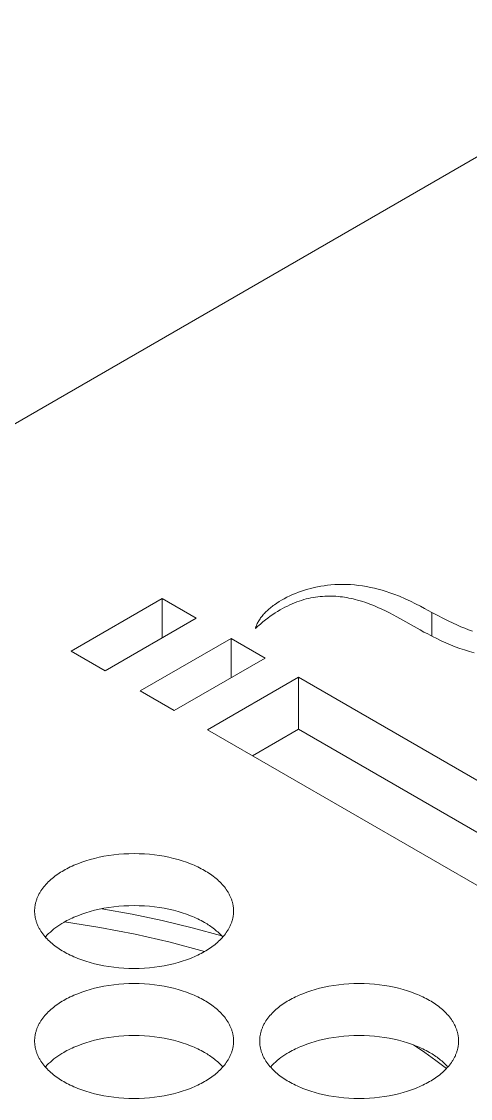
# Model space of a CAD drawing. Header units: millimetres. Extents: x 8434 to 10928, y 788 to 2545.
# Drawn here: x 9989.3 to 10013, y 2158.4 to 2215.2 of the extents above; entities that cross this region are included whole.
import ezdxf

# ---------------------------------------------------------------- set-up
doc = ezdxf.new("R2010")
doc.units = ezdxf.units.MM
doc.layers.add('ZANO_R', color=7, linetype='Continuous', lineweight=0)

msp = doc.modelspace()

# ---------------------------------------------------------------- linework, layer by layer
at = {"layer": 'ZANO_R'}
for p, q in [((10124.312, 2272.117), (9958.067, 2176.127)), ((10005.605, 2185.449), (10005.812, 2185.464)), ((10005.812, 2185.464), (10006.019, 2185.473)), ((10006.019, 2185.473), (10006.228, 2185.475)), ((10006.228, 2185.475), (10006.437, 2185.471)), ((10006.437, 2185.471), (10006.646, 2185.461)), ((10006.646, 2185.461), (10006.856, 2185.444)), ((10003.435, 2184.867), (10003.585, 2184.935)), ((10003.585, 2184.935), (10003.738, 2184.999)), ((10003.738, 2184.999), (10003.895, 2185.06)), ((10003.895, 2185.06), (10004.055, 2185.117)), ((10004.055, 2185.117), (10004.219, 2185.171)), ((10004.219, 2185.171), (10004.385, 2185.221)), ((10004.385, 2185.221), (10004.554, 2185.266)), ((10004.554, 2185.266), (10004.725, 2185.308)), ((10004.725, 2185.308), (10004.898, 2185.345)), ((10004.898, 2185.345), (10005.072, 2185.378)), ((10005.072, 2185.378), (10005.249, 2185.406)), ((10005.249, 2185.406), (10005.427, 2185.43)), ((10005.427, 2185.43), (10005.605, 2185.449)), ((10006.856, 2185.444), (10007.065, 2185.422)), ((10007.065, 2185.422), (10007.275, 2185.393)), ((10007.275, 2185.393), (10007.484, 2185.359)), ((10007.484, 2185.359), (10007.693, 2185.319)), ((10007.693, 2185.319), (10007.901, 2185.274)), ((10007.901, 2185.274), (10008.109, 2185.222)), ((10008.109, 2185.222), (10008.315, 2185.166)), ((10008.315, 2185.166), (10008.521, 2185.104)), ((10008.521, 2185.104), (10008.725, 2185.037)), ((10008.725, 2185.037), (10008.928, 2184.964)), ((10008.928, 2184.964), (10009.23, 2184.846)), ((9991.91, 2181.956), (9996.71, 2184.727)), ((9996.71, 2184.727), (9996.71, 2182.654)), ((9996.71, 2184.727), (9998.506, 2183.691)), ((10002.512, 2184.314), (10002.57, 2184.357)), ((10002.57, 2184.357), (10002.629, 2184.4)), ((10002.629, 2184.4), (10002.751, 2184.485)), ((10002.751, 2184.485), (10002.878, 2184.566)), ((10002.878, 2184.566), (10003.01, 2184.646)), ((10003.01, 2184.646), (10003.147, 2184.722)), ((10003.147, 2184.722), (10003.289, 2184.796)), ((10003.311, 2184.332), (10003.184, 2184.268)), ((10003.289, 2184.796), (10003.435, 2184.867)), ((10003.437, 2184.392), (10003.311, 2184.332)), ((10003.564, 2184.448), (10003.437, 2184.392)), ((10003.69, 2184.501), (10003.564, 2184.448)), ((10003.815, 2184.549), (10003.69, 2184.501)), ((10003.94, 2184.593), (10003.815, 2184.549)), ((10004.064, 2184.634), (10003.94, 2184.593)), ((10004.188, 2184.671), (10004.064, 2184.634)), ((10004.312, 2184.705), (10004.188, 2184.671)), ((10004.435, 2184.735), (10004.312, 2184.705)), ((10004.557, 2184.761), (10004.435, 2184.735)), ((10004.679, 2184.785), (10004.557, 2184.761)), ((10004.801, 2184.805), (10004.679, 2184.785)), ((10004.922, 2184.821), (10004.801, 2184.805)), ((10005.043, 2184.835), (10004.922, 2184.821)), ((10005.163, 2184.845), (10005.043, 2184.835)), ((10005.282, 2184.852), (10005.163, 2184.845)), ((10005.401, 2184.857), (10005.282, 2184.852)), ((10005.52, 2184.858), (10005.401, 2184.857)), ((10005.638, 2184.857), (10005.52, 2184.858)), ((10005.755, 2184.853), (10005.638, 2184.857)), ((10005.872, 2184.847), (10005.755, 2184.853)), ((10005.988, 2184.837), (10005.872, 2184.847)), ((10006.104, 2184.826), (10005.988, 2184.837)), ((10006.219, 2184.811), (10006.104, 2184.826)), ((10006.333, 2184.795), (10006.219, 2184.811)), ((10006.447, 2184.776), (10006.333, 2184.795)), ((10006.561, 2184.755), (10006.447, 2184.776)), ((10006.673, 2184.731), (10006.561, 2184.755)), ((10006.786, 2184.706), (10006.673, 2184.731)), ((10006.897, 2184.679), (10006.786, 2184.706)), ((10007.008, 2184.649), (10006.897, 2184.679)), ((10007.228, 2184.585), (10007.008, 2184.649)), ((10007.446, 2184.514), (10007.228, 2184.585)), ((10007.661, 2184.436), (10007.446, 2184.514)), ((10007.873, 2184.353), (10007.661, 2184.436)), ((10008.083, 2184.264), (10007.873, 2184.353)), ((10009.23, 2184.846), (10009.524, 2184.72)), ((10009.524, 2184.72), (10009.808, 2184.589)), ((10009.808, 2184.589), (10010.077, 2184.458)), ((10010.077, 2184.458), (10010.328, 2184.328)), ((10010.328, 2184.328), (10010.556, 2184.205)), ((10001.903, 2183.706), (10001.94, 2183.755)), ((10001.94, 2183.755), (10001.979, 2183.804)), ((10001.979, 2183.804), (10002.019, 2183.852)), ((10002.019, 2183.852), (10002.061, 2183.9)), ((10002.061, 2183.9), (10002.105, 2183.948)), ((10002.105, 2183.948), (10002.15, 2183.995)), ((10002.15, 2183.995), (10002.197, 2184.042)), ((10002.197, 2184.042), (10002.246, 2184.088)), ((10002.246, 2184.088), (10002.296, 2184.134)), ((10002.412, 2183.792), (10002.282, 2183.697)), ((10002.296, 2184.134), (10002.348, 2184.18)), ((10002.348, 2184.18), (10002.401, 2184.225)), ((10002.401, 2184.225), (10002.456, 2184.27)), ((10002.541, 2183.882), (10002.412, 2183.792)), ((10002.456, 2184.27), (10002.512, 2184.314)), ((10002.671, 2183.968), (10002.541, 2183.882)), ((10002.8, 2184.05), (10002.671, 2183.968)), ((10002.928, 2184.127), (10002.8, 2184.05)), ((10003.056, 2184.199), (10002.928, 2184.127)), ((10003.184, 2184.268), (10003.056, 2184.199)), ((10008.29, 2184.171), (10008.083, 2184.264)), ((10008.494, 2184.073), (10008.29, 2184.171)), ((10008.696, 2183.973), (10008.494, 2184.073)), ((10009.09, 2183.763), (10008.696, 2183.973)), ((10010.316, 2183.07), (10009.09, 2183.763)), ((10010.556, 2184.205), (10010.933, 2183.989)), ((10010.933, 2182.75), (10010.933, 2183.989)), ((10010.933, 2183.989), (10011.826, 2183.536)), ((9998.506, 2183.691), (9993.705, 2180.919)), ((10001.758, 2183.27), (10001.626, 2183.151)), ((10001.633, 2183.177), (10001.641, 2183.202)), ((10001.641, 2183.202), (10001.649, 2183.228)), ((10001.649, 2183.228), (10001.658, 2183.253)), ((10001.658, 2183.253), (10001.668, 2183.279)), ((10001.668, 2183.279), (10001.678, 2183.304)), ((10001.678, 2183.304), (10001.688, 2183.33)), ((10001.688, 2183.33), (10001.699, 2183.355)), ((10001.699, 2183.355), (10001.722, 2183.406)), ((10001.722, 2183.406), (10001.748, 2183.457)), ((10001.748, 2183.457), (10001.775, 2183.507)), ((10001.889, 2183.384), (10001.758, 2183.27)), ((10001.775, 2183.507), (10001.804, 2183.557)), ((10001.804, 2183.557), (10001.835, 2183.607)), ((10001.835, 2183.607), (10001.869, 2183.657)), ((10001.869, 2183.657), (10001.903, 2183.706)), ((10002.021, 2183.493), (10001.889, 2183.384)), ((10002.151, 2183.597), (10002.021, 2183.493)), ((10002.282, 2183.697), (10002.151, 2183.597)), ((10011.826, 2183.536), (10012.251, 2183.337)), ((10012.251, 2183.337), (10012.46, 2183.245)), ((10012.46, 2183.245), (10012.669, 2183.158)), ((9995.545, 2179.856), (10000.346, 2182.628)), ((10000.346, 2182.628), (10000.346, 2180.555)), ((10000.346, 2182.628), (10002.142, 2181.592)), ((10001.626, 2183.151), (10001.633, 2183.177)), ((10010.521, 2182.963), (10010.316, 2183.07)), ((10010.728, 2182.862), (10010.521, 2182.963)), ((10010.961, 2182.735), (10010.728, 2182.862)), ((10011.196, 2182.614), (10010.961, 2182.735)), ((10011.434, 2182.498), (10011.196, 2182.614)), ((10012.669, 2183.158), (10012.877, 2183.077)), ((10012.877, 2183.077), (10013.085, 2183.002)), ((10011.674, 2182.389), (10011.434, 2182.498)), ((10011.917, 2182.287), (10011.674, 2182.389)), ((10012.163, 2182.19), (10011.917, 2182.287)), ((10012.411, 2182.1), (10012.163, 2182.19)), ((10012.662, 2182.016), (10012.411, 2182.1)), ((9993.705, 2180.919), (9991.91, 2181.956)), ((10002.142, 2181.592), (9997.341, 2178.82)), ((10012.916, 2181.938), (10012.662, 2182.016)), ((10013.174, 2181.867), (10012.916, 2181.938)), ((9999.091, 2177.809), (10003.892, 2180.581)), ((10003.892, 2180.581), (10003.892, 2177.839)), ((10003.892, 2180.581), (10030.055, 2165.476)), ((9997.341, 2178.82), (9995.545, 2179.856)), ((10025.254, 2162.704), (9999.091, 2177.809)), ((10001.466, 2176.438), (10003.892, 2177.839)), ((10003.892, 2177.839), (10027.68, 2164.105)), ((9994.415, 2171.237), (9994.683, 2171.257)), ((9994.683, 2171.257), (9994.953, 2171.269)), ((9994.953, 2171.269), (9995.225, 2171.273)), ((9995.225, 2171.273), (9995.496, 2171.269)), ((9995.496, 2171.269), (9995.767, 2171.257)), ((9995.767, 2171.257), (9996.035, 2171.237)), ((9992.052, 2170.657), (9992.15, 2170.699)), ((9992.15, 2170.699), (9992.251, 2170.74)), ((9992.251, 2170.74), (9992.46, 2170.819)), ((9992.46, 2170.819), (9992.678, 2170.893)), ((9992.678, 2170.893), (9992.905, 2170.961)), ((9992.905, 2170.961), (9993.14, 2171.024)), ((9993.14, 2171.024), (9993.383, 2171.081)), ((9993.383, 2171.081), (9993.633, 2171.131)), ((9993.633, 2171.131), (9993.889, 2171.173)), ((9993.889, 2171.173), (9994.15, 2171.209)), ((9994.15, 2171.209), (9994.415, 2171.237)), ((9996.035, 2171.237), (9996.3, 2171.209)), ((9996.3, 2171.209), (9996.561, 2171.174)), ((9996.561, 2171.174), (9996.817, 2171.131)), ((9996.817, 2171.131), (9997.066, 2171.081)), ((9997.066, 2171.081), (9997.309, 2171.024)), ((9997.309, 2171.024), (9997.544, 2170.961)), ((9997.544, 2170.961), (9997.771, 2170.893)), ((9997.771, 2170.893), (9997.99, 2170.819)), ((9997.99, 2170.819), (9998.199, 2170.74)), ((9998.199, 2170.74), (9998.299, 2170.699)), ((9998.299, 2170.699), (9998.398, 2170.657)), ((9991.045, 2170.075), (9991.119, 2170.131)), ((9991.119, 2170.131), (9991.196, 2170.185)), ((9991.196, 2170.185), (9991.273, 2170.237)), ((9991.273, 2170.237), (9991.352, 2170.288)), ((9991.352, 2170.288), (9991.433, 2170.338)), ((9991.433, 2170.338), (9991.514, 2170.386)), ((9991.514, 2170.386), (9991.597, 2170.433)), ((9991.597, 2170.433), (9991.683, 2170.479)), ((9991.683, 2170.479), (9991.772, 2170.525)), ((9991.772, 2170.525), (9991.862, 2170.57)), ((9991.862, 2170.57), (9991.956, 2170.614)), ((9991.956, 2170.614), (9992.052, 2170.657)), ((9998.398, 2170.657), (9998.494, 2170.614)), ((9998.494, 2170.614), (9998.587, 2170.57)), ((9998.587, 2170.57), (9998.678, 2170.525)), ((9998.678, 2170.525), (9998.767, 2170.479)), ((9998.767, 2170.479), (9998.852, 2170.433)), ((9998.852, 2170.433), (9998.936, 2170.386)), ((9998.936, 2170.386), (9999.017, 2170.338)), ((9999.017, 2170.338), (9999.097, 2170.288)), ((9999.097, 2170.288), (9999.176, 2170.237)), ((9999.176, 2170.237), (9999.254, 2170.185)), ((9999.254, 2170.185), (9999.33, 2170.131)), ((9999.33, 2170.131), (9999.405, 2170.075)), ((9990.462, 2169.515), (9990.517, 2169.582)), ((9990.517, 2169.582), (9990.576, 2169.649)), ((9990.576, 2169.649), (9990.636, 2169.714)), ((9990.636, 2169.714), (9990.699, 2169.777)), ((9990.699, 2169.777), (9990.764, 2169.84)), ((9990.764, 2169.84), (9990.831, 2169.901)), ((9990.831, 2169.901), (9990.901, 2169.96)), ((9990.901, 2169.96), (9990.972, 2170.018)), ((9990.972, 2170.018), (9991.045, 2170.075)), ((9999.405, 2170.075), (9999.478, 2170.019)), ((9999.478, 2170.019), (9999.549, 2169.96)), ((9999.549, 2169.96), (9999.618, 2169.901)), ((9999.618, 2169.901), (9999.685, 2169.84)), ((9999.685, 2169.84), (9999.751, 2169.777)), ((9999.751, 2169.777), (9999.814, 2169.714)), ((9999.814, 2169.714), (9999.874, 2169.649)), ((9999.874, 2169.649), (9999.932, 2169.583)), ((9999.932, 2169.583), (9999.988, 2169.515)), ((9990.133, 2168.977), (9990.15, 2169.015)), ((9990.15, 2169.015), (9990.167, 2169.052)), ((9990.167, 2169.052), (9990.185, 2169.089)), ((9990.185, 2169.089), (9990.204, 2169.126)), ((9990.204, 2169.126), (9990.224, 2169.162)), ((9990.224, 2169.162), (9990.245, 2169.199)), ((9990.245, 2169.199), (9990.266, 2169.235)), ((9990.266, 2169.235), (9990.288, 2169.271)), ((9990.288, 2169.271), (9990.311, 2169.306)), ((9990.311, 2169.306), (9990.358, 2169.377)), ((9990.358, 2169.377), (9990.409, 2169.447)), ((9990.409, 2169.447), (9990.462, 2169.515)), ((9999.988, 2169.515), (10000.041, 2169.447)), ((10000.041, 2169.447), (10000.091, 2169.377)), ((10000.091, 2169.377), (10000.139, 2169.307)), ((10000.139, 2169.307), (10000.162, 2169.271)), ((10000.162, 2169.271), (10000.184, 2169.235)), ((10000.184, 2169.235), (10000.205, 2169.199)), ((10000.205, 2169.199), (10000.226, 2169.163)), ((10000.226, 2169.163), (10000.245, 2169.126)), ((10000.245, 2169.126), (10000.264, 2169.089)), ((10000.264, 2169.089), (10000.282, 2169.052)), ((10000.282, 2169.052), (10000.3, 2169.015)), ((10000.3, 2169.015), (10000.316, 2168.978)), ((9989.984, 2168.4), (9989.988, 2168.439)), ((9989.988, 2168.439), (9989.993, 2168.478)), ((9989.993, 2168.478), (9989.998, 2168.517)), ((9989.998, 2168.517), (9990.005, 2168.556)), ((9990.005, 2168.556), (9990.012, 2168.595)), ((9990.012, 2168.595), (9990.021, 2168.634)), ((9990.021, 2168.634), (9990.03, 2168.672)), ((9990.03, 2168.672), (9990.04, 2168.711)), ((9990.04, 2168.711), (9990.051, 2168.75)), ((9990.051, 2168.75), (9990.062, 2168.788)), ((9990.062, 2168.788), (9990.075, 2168.826)), ((9990.075, 2168.826), (9990.088, 2168.864)), ((9990.088, 2168.864), (9990.102, 2168.902)), ((9990.102, 2168.902), (9990.117, 2168.94)), ((9990.117, 2168.94), (9990.133, 2168.977)), ((9993.889, 2168.431), (9993.633, 2168.388)), ((9994.15, 2168.467), (9993.889, 2168.431)), ((9994.415, 2168.495), (9994.15, 2168.467)), ((9994.683, 2168.515), (9994.415, 2168.495)), ((9994.953, 2168.527), (9994.683, 2168.515)), ((9995.225, 2168.531), (9994.953, 2168.527)), ((9995.496, 2168.527), (9995.225, 2168.531)), ((9995.767, 2168.515), (9995.496, 2168.527)), ((9996.035, 2168.495), (9995.767, 2168.515)), ((9996.3, 2168.467), (9996.035, 2168.495)), ((9996.561, 2168.431), (9996.3, 2168.467)), ((9996.817, 2168.388), (9996.561, 2168.431)), ((10000.316, 2168.978), (10000.332, 2168.94)), ((10000.332, 2168.94), (10000.347, 2168.902)), ((10000.347, 2168.902), (10000.361, 2168.864)), ((10000.361, 2168.864), (10000.375, 2168.826)), ((10000.375, 2168.826), (10000.387, 2168.788)), ((10000.387, 2168.788), (10000.399, 2168.75)), ((10000.399, 2168.75), (10000.41, 2168.711)), ((10000.41, 2168.711), (10000.42, 2168.673)), ((10000.42, 2168.673), (10000.429, 2168.634)), ((10000.429, 2168.634), (10000.437, 2168.595)), ((10000.437, 2168.595), (10000.445, 2168.556)), ((10000.445, 2168.556), (10000.451, 2168.517)), ((10000.451, 2168.517), (10000.457, 2168.478)), ((10000.457, 2168.478), (10000.462, 2168.439)), ((10000.462, 2168.439), (10000.466, 2168.4)), ((9989.977, 2168.282), (9989.979, 2168.322)), ((9989.977, 2168.243), (9989.977, 2168.282)), ((9989.977, 2168.204), (9989.977, 2168.243)), ((9989.979, 2168.165), (9989.977, 2168.204)), ((9989.979, 2168.322), (9989.981, 2168.361)), ((9989.981, 2168.126), (9989.979, 2168.165)), ((9989.981, 2168.361), (9989.984, 2168.4)), ((9989.984, 2168.086), (9989.981, 2168.126)), ((9989.988, 2168.047), (9989.984, 2168.086)), ((9989.993, 2168.008), (9989.988, 2168.047)), ((9989.998, 2167.969), (9989.993, 2168.008)), ((9990.005, 2167.93), (9989.998, 2167.969)), ((9990.012, 2167.891), (9990.005, 2167.93)), ((9990.021, 2167.853), (9990.012, 2167.891)), ((9990.03, 2167.814), (9990.021, 2167.853)), ((9991.956, 2167.871), (9991.863, 2167.827)), ((9992.052, 2167.914), (9991.956, 2167.871)), ((9992.15, 2167.957), (9992.052, 2167.914)), ((9992.251, 2167.998), (9992.15, 2167.957)), ((9992.46, 2168.076), (9992.251, 2167.998)), ((9992.678, 2168.15), (9992.46, 2168.076)), ((9992.905, 2168.219), (9992.678, 2168.15)), ((9993.141, 2168.282), (9992.905, 2168.219)), ((9993.383, 2168.338), (9993.141, 2168.282)), ((9993.633, 2168.388), (9993.383, 2168.338)), ((9993.53, 2168.369), (9995.126, 2168.078)), ((9995.126, 2168.078), (9996.712, 2167.741)), ((9997.067, 2168.338), (9996.817, 2168.388)), ((9997.309, 2168.282), (9997.067, 2168.338)), ((9997.545, 2168.219), (9997.309, 2168.282)), ((9997.771, 2168.15), (9997.545, 2168.219)), ((9997.99, 2168.077), (9997.771, 2168.15)), ((9998.199, 2167.998), (9997.99, 2168.077)), ((9998.299, 2167.957), (9998.199, 2167.998)), ((9998.398, 2167.915), (9998.299, 2167.957)), ((9998.494, 2167.872), (9998.398, 2167.915)), ((9998.587, 2167.828), (9998.494, 2167.872)), ((10000.429, 2167.853), (10000.42, 2167.814)), ((10000.437, 2167.892), (10000.429, 2167.853)), ((10000.445, 2167.931), (10000.437, 2167.892)), ((10000.451, 2167.969), (10000.445, 2167.931)), ((10000.457, 2168.008), (10000.451, 2167.969)), ((10000.462, 2168.048), (10000.457, 2168.008)), ((10000.466, 2168.087), (10000.462, 2168.048)), ((10000.466, 2168.4), (10000.469, 2168.361)), ((10000.469, 2168.126), (10000.466, 2168.087)), ((10000.469, 2168.361), (10000.471, 2168.322)), ((10000.471, 2168.165), (10000.469, 2168.126)), ((10000.471, 2168.322), (10000.472, 2168.283)), ((10000.472, 2168.204), (10000.471, 2168.165)), ((10000.472, 2168.283), (10000.473, 2168.243)), ((10000.473, 2168.243), (10000.472, 2168.204)), ((9990.04, 2167.775), (9990.03, 2167.814)), ((9990.051, 2167.737), (9990.04, 2167.775)), ((9990.062, 2167.699), (9990.051, 2167.737)), ((9990.075, 2167.66), (9990.062, 2167.699)), ((9990.088, 2167.622), (9990.075, 2167.66)), ((9990.102, 2167.584), (9990.088, 2167.622)), ((9990.117, 2167.547), (9990.102, 2167.584)), ((9990.133, 2167.509), (9990.117, 2167.547)), ((9990.15, 2167.472), (9990.133, 2167.509)), ((9990.167, 2167.435), (9990.15, 2167.472)), ((9990.185, 2167.397), (9990.167, 2167.435)), ((9990.204, 2167.361), (9990.185, 2167.397)), ((9990.224, 2167.324), (9990.204, 2167.361)), ((9990.245, 2167.288), (9990.224, 2167.324)), ((9990.266, 2167.252), (9990.245, 2167.288)), ((9990.998, 2167.297), (9990.902, 2167.218)), ((9991.097, 2167.373), (9990.998, 2167.297)), ((9991.198, 2167.446), (9991.097, 2167.373)), ((9991.301, 2167.515), (9991.198, 2167.446)), ((9991.407, 2167.581), (9991.301, 2167.515)), ((9991.514, 2167.644), (9991.407, 2167.581)), ((9991.597, 2167.691), (9991.514, 2167.644)), ((9991.561, 2167.67), (9993.427, 2167.376)), ((9991.683, 2167.737), (9991.597, 2167.691)), ((9991.772, 2167.783), (9991.683, 2167.737)), ((9991.863, 2167.827), (9991.772, 2167.783)), ((9993.427, 2167.376), (9995.281, 2167.017)), ((9996.712, 2167.741), (9998.288, 2167.358)), ((9998.288, 2167.358), (9999.853, 2166.93)), ((9998.678, 2167.783), (9998.587, 2167.828)), ((9998.767, 2167.737), (9998.678, 2167.783)), ((9998.853, 2167.691), (9998.767, 2167.737)), ((9998.936, 2167.644), (9998.853, 2167.691)), ((9999.073, 2167.562), (9998.936, 2167.644)), ((9999.14, 2167.519), (9999.073, 2167.562)), ((9999.206, 2167.475), (9999.14, 2167.519)), ((9999.271, 2167.43), (9999.206, 2167.475)), ((9999.336, 2167.385), (9999.271, 2167.43)), ((9999.399, 2167.338), (9999.336, 2167.385)), ((9999.461, 2167.29), (9999.399, 2167.338)), ((9999.521, 2167.241), (9999.461, 2167.29)), ((10000.205, 2167.288), (10000.184, 2167.252)), ((10000.226, 2167.324), (10000.205, 2167.288)), ((10000.245, 2167.361), (10000.226, 2167.324)), ((10000.264, 2167.398), (10000.245, 2167.361)), ((10000.282, 2167.435), (10000.264, 2167.398)), ((10000.3, 2167.472), (10000.282, 2167.435)), ((10000.316, 2167.509), (10000.3, 2167.472)), ((10000.332, 2167.547), (10000.316, 2167.509)), ((10000.347, 2167.585), (10000.332, 2167.547)), ((10000.361, 2167.623), (10000.347, 2167.585)), ((10000.375, 2167.661), (10000.361, 2167.623)), ((10000.387, 2167.699), (10000.375, 2167.661)), ((10000.399, 2167.737), (10000.387, 2167.699)), ((10000.41, 2167.776), (10000.399, 2167.737)), ((10000.42, 2167.814), (10000.41, 2167.776)), ((9990.288, 2167.216), (9990.266, 2167.252)), ((9990.311, 2167.18), (9990.288, 2167.216)), ((9990.358, 2167.109), (9990.311, 2167.18)), ((9990.409, 2167.04), (9990.358, 2167.109)), ((9990.462, 2166.971), (9990.409, 2167.04)), ((9990.517, 2166.904), (9990.462, 2166.971)), ((9990.576, 2166.838), (9990.517, 2166.904)), ((9990.63, 2166.963), (9990.545, 2166.872)), ((9990.636, 2166.773), (9990.576, 2166.838)), ((9990.718, 2167.051), (9990.63, 2166.963)), ((9990.699, 2166.709), (9990.636, 2166.773)), ((9990.764, 2166.647), (9990.699, 2166.709)), ((9990.809, 2167.136), (9990.718, 2167.051)), ((9990.902, 2167.218), (9990.809, 2167.136)), ((9995.281, 2167.017), (9997.122, 2166.594)), ((9999.58, 2167.191), (9999.521, 2167.241)), ((9999.638, 2167.141), (9999.58, 2167.191)), ((9999.695, 2167.089), (9999.638, 2167.141)), ((9999.751, 2166.709), (9999.685, 2166.647)), ((9999.75, 2167.036), (9999.695, 2167.089)), ((9999.803, 2166.982), (9999.75, 2167.036)), ((9999.814, 2166.773), (9999.751, 2166.709)), ((9999.855, 2166.928), (9999.803, 2166.982)), ((9999.874, 2166.838), (9999.814, 2166.773)), ((9999.905, 2166.872), (9999.855, 2166.928)), ((9999.932, 2166.904), (9999.874, 2166.838)), ((9999.988, 2166.972), (9999.932, 2166.904)), ((10000.041, 2167.04), (9999.988, 2166.972)), ((10000.091, 2167.11), (10000.041, 2167.04)), ((10000.139, 2167.18), (10000.091, 2167.11)), ((10000.162, 2167.216), (10000.139, 2167.18)), ((10000.184, 2167.252), (10000.162, 2167.216)), ((9990.831, 2166.586), (9990.764, 2166.647)), ((9990.901, 2166.526), (9990.831, 2166.586)), ((9990.972, 2166.468), (9990.901, 2166.526)), ((9991.045, 2166.411), (9990.972, 2166.468)), ((9991.119, 2166.356), (9991.045, 2166.411)), ((9991.196, 2166.302), (9991.119, 2166.356)), ((9991.273, 2166.249), (9991.196, 2166.302)), ((9991.352, 2166.198), (9991.273, 2166.249)), ((9991.433, 2166.149), (9991.352, 2166.198)), ((9991.514, 2166.101), (9991.433, 2166.149)), ((9997.122, 2166.594), (9998.947, 2166.108)), ((9999.017, 2166.149), (9998.936, 2166.101)), ((9999.097, 2166.199), (9999.017, 2166.149)), ((9999.176, 2166.25), (9999.097, 2166.199)), ((9999.254, 2166.302), (9999.176, 2166.25)), ((9999.33, 2166.356), (9999.254, 2166.302)), ((9999.405, 2166.411), (9999.33, 2166.356)), ((9999.478, 2166.468), (9999.405, 2166.411)), ((9999.549, 2166.527), (9999.478, 2166.468)), ((9999.618, 2166.586), (9999.549, 2166.527)), ((9999.685, 2166.647), (9999.618, 2166.586)), ((9991.597, 2166.054), (9991.514, 2166.101)), ((9991.683, 2166.007), (9991.597, 2166.054)), ((9991.772, 2165.962), (9991.683, 2166.007)), ((9991.862, 2165.917), (9991.772, 2165.962)), ((9991.956, 2165.873), (9991.862, 2165.917)), ((9992.052, 2165.83), (9991.956, 2165.873)), ((9992.15, 2165.788), (9992.052, 2165.83)), ((9992.251, 2165.747), (9992.15, 2165.788)), ((9992.46, 2165.668), (9992.251, 2165.747)), ((9992.678, 2165.594), (9992.46, 2165.668)), ((9992.905, 2165.525), (9992.678, 2165.594)), ((9997.771, 2165.594), (9997.544, 2165.525)), ((9997.99, 2165.668), (9997.771, 2165.594)), ((9998.199, 2165.747), (9997.99, 2165.668)), ((9998.299, 2165.788), (9998.199, 2165.747)), ((9998.398, 2165.83), (9998.299, 2165.788)), ((9998.494, 2165.873), (9998.398, 2165.83)), ((9998.587, 2165.917), (9998.494, 2165.873)), ((9998.678, 2165.962), (9998.587, 2165.917)), ((9998.767, 2166.007), (9998.678, 2165.962)), ((9998.852, 2166.054), (9998.767, 2166.007)), ((9998.936, 2166.101), (9998.852, 2166.054)), ((9993.14, 2165.463), (9992.905, 2165.525)), ((9993.383, 2165.406), (9993.14, 2165.463)), ((9993.633, 2165.356), (9993.383, 2165.406)), ((9993.889, 2165.313), (9993.633, 2165.356)), ((9994.15, 2165.278), (9993.889, 2165.313)), ((9994.415, 2165.25), (9994.15, 2165.278)), ((9994.683, 2165.23), (9994.415, 2165.25)), ((9994.953, 2165.217), (9994.683, 2165.23)), ((9995.225, 2165.213), (9994.953, 2165.217)), ((9995.496, 2165.217), (9995.225, 2165.213)), ((9995.767, 2165.23), (9995.496, 2165.217)), ((9996.035, 2165.25), (9995.767, 2165.23)), ((9996.3, 2165.278), (9996.035, 2165.25)), ((9996.561, 2165.313), (9996.3, 2165.278)), ((9996.817, 2165.356), (9996.561, 2165.313)), ((9997.066, 2165.406), (9996.817, 2165.356)), ((9997.309, 2165.463), (9997.066, 2165.406)), ((9997.544, 2165.525), (9997.309, 2165.463)), ((9992.15, 2163.843), (9992.251, 2163.884)), ((9992.251, 2163.884), (9992.46, 2163.963)), ((9992.46, 2163.963), (9992.678, 2164.037)), ((9992.678, 2164.037), (9992.905, 2164.105)), ((9992.905, 2164.105), (9993.14, 2164.168)), ((9993.14, 2164.168), (9993.383, 2164.224)), ((9993.383, 2164.224), (9993.633, 2164.274)), ((9993.633, 2164.274), (9993.889, 2164.317)), ((9993.889, 2164.317), (9994.15, 2164.353)), ((9994.15, 2164.353), (9994.415, 2164.381)), ((9994.415, 2164.381), (9994.683, 2164.401)), ((9994.683, 2164.401), (9994.953, 2164.413)), ((9994.953, 2164.413), (9995.225, 2164.417)), ((9995.225, 2164.417), (9995.496, 2164.413)), ((9995.496, 2164.413), (9995.767, 2164.401)), ((9995.767, 2164.401), (9996.035, 2164.381)), ((9996.035, 2164.381), (9996.3, 2164.353)), ((9996.3, 2164.353), (9996.561, 2164.317)), ((9996.561, 2164.317), (9996.817, 2164.274)), ((9996.817, 2164.274), (9997.066, 2164.225)), ((9997.066, 2164.225), (9997.309, 2164.168)), ((9997.309, 2164.168), (9997.544, 2164.105)), ((9997.544, 2164.105), (9997.771, 2164.037)), ((9997.771, 2164.037), (9997.99, 2163.963)), ((9997.99, 2163.963), (9998.199, 2163.884)), ((9998.199, 2163.884), (9998.299, 2163.843)), ((10004.025, 2163.843), (10004.126, 2163.884)), ((10004.126, 2163.884), (10004.335, 2163.963)), ((10004.335, 2163.963), (10004.553, 2164.037)), ((10004.553, 2164.037), (10004.78, 2164.105)), ((10004.78, 2164.105), (10005.015, 2164.168)), ((10005.015, 2164.168), (10005.258, 2164.225)), ((10005.258, 2164.225), (10005.508, 2164.275)), ((10005.508, 2164.275), (10005.763, 2164.318)), ((10005.763, 2164.318), (10006.024, 2164.353)), ((10006.024, 2164.353), (10006.289, 2164.381)), ((10006.289, 2164.381), (10006.558, 2164.401)), ((10006.558, 2164.401), (10006.828, 2164.413)), ((10006.828, 2164.413), (10007.1, 2164.417)), ((10007.1, 2164.417), (10007.371, 2164.413)), ((10007.371, 2164.413), (10007.642, 2164.401)), ((10007.642, 2164.401), (10007.91, 2164.381)), ((10007.91, 2164.381), (10008.175, 2164.353)), ((10008.175, 2164.353), (10008.436, 2164.318)), ((10008.436, 2164.318), (10008.691, 2164.275)), ((10008.691, 2164.275), (10008.941, 2164.225)), ((10008.941, 2164.225), (10009.184, 2164.168)), ((10009.184, 2164.168), (10009.419, 2164.106)), ((10009.419, 2164.106), (10009.646, 2164.037)), ((10009.646, 2164.037), (10009.864, 2163.963)), ((10009.864, 2163.963), (10010.073, 2163.884)), ((10010.073, 2163.884), (10010.174, 2163.843)), ((9991.119, 2163.274), (9991.196, 2163.328)), ((9991.196, 2163.328), (9991.273, 2163.381)), ((9991.273, 2163.381), (9991.352, 2163.432)), ((9991.352, 2163.432), (9991.433, 2163.482)), ((9991.433, 2163.482), (9991.514, 2163.53)), ((9991.514, 2163.53), (9991.597, 2163.577)), ((9991.597, 2163.577), (9991.683, 2163.623)), ((9991.683, 2163.623), (9991.772, 2163.669)), ((9991.772, 2163.669), (9991.862, 2163.714)), ((9991.862, 2163.714), (9991.956, 2163.758)), ((9991.956, 2163.758), (9992.052, 2163.801)), ((9992.052, 2163.801), (9992.15, 2163.843)), ((9998.299, 2163.843), (9998.398, 2163.801)), ((9998.398, 2163.801), (9998.494, 2163.758)), ((9998.494, 2163.758), (9998.587, 2163.714)), ((9998.587, 2163.714), (9998.678, 2163.669)), ((9998.678, 2163.669), (9998.767, 2163.623)), ((9998.767, 2163.623), (9998.852, 2163.577)), ((9998.852, 2163.577), (9998.936, 2163.53)), ((9998.936, 2163.53), (9999.017, 2163.482)), ((9999.017, 2163.482), (9999.097, 2163.432)), ((9999.097, 2163.432), (9999.176, 2163.381)), ((9999.176, 2163.381), (9999.254, 2163.329)), ((9999.254, 2163.329), (9999.33, 2163.275)), ((10002.994, 2163.275), (10003.07, 2163.329)), ((10003.07, 2163.329), (10003.148, 2163.381)), ((10003.148, 2163.381), (10003.227, 2163.432)), ((10003.227, 2163.432), (10003.307, 2163.482)), ((10003.307, 2163.482), (10003.389, 2163.53)), ((10003.389, 2163.53), (10003.472, 2163.577)), ((10003.472, 2163.577), (10003.558, 2163.623)), ((10003.558, 2163.623), (10003.646, 2163.669)), ((10003.646, 2163.669), (10003.737, 2163.714)), ((10003.737, 2163.714), (10003.831, 2163.758)), ((10003.831, 2163.758), (10003.927, 2163.801)), ((10003.927, 2163.801), (10004.025, 2163.843)), ((10010.174, 2163.843), (10010.273, 2163.801)), ((10010.273, 2163.801), (10010.368, 2163.758)), ((10010.368, 2163.758), (10010.462, 2163.714)), ((10010.462, 2163.714), (10010.553, 2163.669)), ((10010.553, 2163.669), (10010.641, 2163.623)), ((10010.641, 2163.623), (10010.727, 2163.577)), ((10010.727, 2163.577), (10010.81, 2163.53)), ((10010.81, 2163.53), (10010.892, 2163.482)), ((10010.892, 2163.482), (10010.972, 2163.432)), ((10010.972, 2163.432), (10011.051, 2163.381)), ((10011.051, 2163.381), (10011.129, 2163.329)), ((10011.129, 2163.329), (10011.205, 2163.275)), ((9990.517, 2162.726), (9990.576, 2162.792)), ((9990.576, 2162.792), (9990.636, 2162.857)), ((9990.636, 2162.857), (9990.699, 2162.921)), ((9990.699, 2162.921), (9990.764, 2162.983)), ((9990.764, 2162.983), (9990.831, 2163.044)), ((9990.831, 2163.044), (9990.901, 2163.104)), ((9990.901, 2163.104), (9990.972, 2163.162)), ((9990.972, 2163.162), (9991.045, 2163.219)), ((9991.045, 2163.219), (9991.119, 2163.274)), ((9999.33, 2163.275), (9999.405, 2163.219)), ((9999.405, 2163.219), (9999.478, 2163.162)), ((9999.478, 2163.162), (9999.549, 2163.104)), ((9999.549, 2163.104), (9999.618, 2163.045)), ((9999.618, 2163.045), (9999.685, 2162.984)), ((9999.685, 2162.984), (9999.751, 2162.921)), ((9999.751, 2162.921), (9999.814, 2162.858)), ((9999.814, 2162.858), (9999.874, 2162.793)), ((9999.874, 2162.793), (9999.932, 2162.727)), ((10002.392, 2162.727), (10002.45, 2162.793)), ((10002.45, 2162.793), (10002.511, 2162.858)), ((10002.511, 2162.858), (10002.574, 2162.921)), ((10002.574, 2162.921), (10002.639, 2162.984)), ((10002.639, 2162.984), (10002.706, 2163.045)), ((10002.706, 2163.045), (10002.775, 2163.104)), ((10002.775, 2163.104), (10002.847, 2163.163)), ((10002.847, 2163.163), (10002.919, 2163.219)), ((10002.919, 2163.219), (10002.994, 2163.275)), ((10011.205, 2163.275), (10011.28, 2163.22)), ((10011.28, 2163.22), (10011.353, 2163.163)), ((10011.353, 2163.163), (10011.424, 2163.104)), ((10011.424, 2163.104), (10011.493, 2163.045)), ((10011.493, 2163.045), (10011.56, 2162.984)), ((10011.56, 2162.984), (10011.625, 2162.922)), ((10011.625, 2162.922), (10011.688, 2162.858)), ((10011.688, 2162.858), (10011.749, 2162.793)), ((10011.749, 2162.793), (10011.807, 2162.727)), ((9990.15, 2162.159), (9990.167, 2162.196)), ((9990.167, 2162.196), (9990.185, 2162.233)), ((9990.185, 2162.233), (9990.204, 2162.27)), ((9990.204, 2162.27), (9990.224, 2162.306)), ((9990.224, 2162.306), (9990.245, 2162.343)), ((9990.245, 2162.343), (9990.266, 2162.379)), ((9990.266, 2162.379), (9990.288, 2162.415)), ((9990.288, 2162.415), (9990.311, 2162.45)), ((9990.311, 2162.45), (9990.358, 2162.521)), ((9990.358, 2162.521), (9990.409, 2162.591)), ((9990.409, 2162.591), (9990.462, 2162.659)), ((9990.462, 2162.659), (9990.517, 2162.726)), ((9999.932, 2162.727), (9999.988, 2162.659)), ((9999.988, 2162.659), (10000.041, 2162.591)), ((10000.041, 2162.591), (10000.091, 2162.521)), ((10000.091, 2162.521), (10000.139, 2162.451)), ((10000.139, 2162.451), (10000.162, 2162.415)), ((10000.162, 2162.415), (10000.184, 2162.379)), ((10000.184, 2162.379), (10000.205, 2162.343)), ((10000.205, 2162.343), (10000.226, 2162.306)), ((10000.226, 2162.306), (10000.245, 2162.27)), ((10000.245, 2162.27), (10000.264, 2162.233)), ((10000.264, 2162.233), (10000.282, 2162.196)), ((10000.282, 2162.196), (10000.3, 2162.159)), ((10002.025, 2162.159), (10002.042, 2162.196)), ((10002.042, 2162.196), (10002.06, 2162.233)), ((10002.06, 2162.233), (10002.079, 2162.27)), ((10002.079, 2162.27), (10002.099, 2162.306)), ((10002.099, 2162.306), (10002.119, 2162.343)), ((10002.119, 2162.343), (10002.141, 2162.379)), ((10002.141, 2162.379), (10002.163, 2162.415)), ((10002.163, 2162.415), (10002.185, 2162.451)), ((10002.185, 2162.451), (10002.233, 2162.521)), ((10002.233, 2162.521), (10002.283, 2162.591)), ((10002.283, 2162.591), (10002.336, 2162.659)), ((10002.336, 2162.659), (10002.392, 2162.727)), ((10011.807, 2162.727), (10011.863, 2162.66)), ((10011.863, 2162.66), (10011.916, 2162.591)), ((10011.916, 2162.591), (10011.966, 2162.521)), ((10011.966, 2162.521), (10012.014, 2162.451)), ((10012.014, 2162.451), (10012.036, 2162.415)), ((10012.036, 2162.415), (10012.058, 2162.379)), ((10012.058, 2162.379), (10012.08, 2162.343)), ((10012.08, 2162.343), (10012.1, 2162.307)), ((10012.1, 2162.307), (10012.12, 2162.27)), ((10012.12, 2162.27), (10012.139, 2162.233)), ((10012.139, 2162.233), (10012.157, 2162.196)), ((10012.157, 2162.196), (10012.175, 2162.159)), ((9989.988, 2161.583), (9989.993, 2161.622)), ((9989.993, 2161.622), (9989.998, 2161.661)), ((9989.998, 2161.661), (9990.005, 2161.7)), ((9990.005, 2161.7), (9990.012, 2161.739)), ((9990.012, 2161.739), (9990.021, 2161.778)), ((9990.021, 2161.778), (9990.03, 2161.816)), ((9990.03, 2161.816), (9990.04, 2161.855)), ((9990.04, 2161.855), (9990.051, 2161.893)), ((9990.051, 2161.893), (9990.062, 2161.932)), ((9990.062, 2161.932), (9990.075, 2161.97)), ((9990.075, 2161.97), (9990.088, 2162.008)), ((9990.088, 2162.008), (9990.102, 2162.046)), ((9990.102, 2162.046), (9990.117, 2162.084)), ((9990.117, 2162.084), (9990.133, 2162.121)), ((9990.133, 2162.121), (9990.15, 2162.159)), ((9994.15, 2161.611), (9993.889, 2161.575)), ((9994.415, 2161.639), (9994.15, 2161.611)), ((9994.683, 2161.659), (9994.415, 2161.639)), ((9994.953, 2161.671), (9994.683, 2161.659)), ((9995.225, 2161.675), (9994.953, 2161.671)), ((9995.496, 2161.671), (9995.225, 2161.675)), ((9995.767, 2161.659), (9995.496, 2161.671)), ((9996.035, 2161.639), (9995.767, 2161.659)), ((9996.3, 2161.611), (9996.035, 2161.639)), ((9996.561, 2161.575), (9996.3, 2161.611)), ((10000.3, 2162.159), (10000.316, 2162.121)), ((10000.316, 2162.121), (10000.332, 2162.084)), ((10000.332, 2162.084), (10000.347, 2162.046)), ((10000.347, 2162.046), (10000.361, 2162.008)), ((10000.361, 2162.008), (10000.375, 2161.97)), ((10000.375, 2161.97), (10000.387, 2161.932)), ((10000.387, 2161.932), (10000.399, 2161.894)), ((10000.399, 2161.894), (10000.41, 2161.855)), ((10000.41, 2161.855), (10000.42, 2161.817)), ((10000.42, 2161.817), (10000.429, 2161.778)), ((10000.429, 2161.778), (10000.437, 2161.739)), ((10000.437, 2161.739), (10000.445, 2161.7)), ((10000.445, 2161.7), (10000.451, 2161.661)), ((10000.451, 2161.661), (10000.457, 2161.622)), ((10000.457, 2161.622), (10000.462, 2161.583)), ((10001.863, 2161.583), (10001.867, 2161.622)), ((10001.867, 2161.622), (10001.873, 2161.661)), ((10001.873, 2161.661), (10001.88, 2161.7)), ((10001.88, 2161.7), (10001.887, 2161.739)), ((10001.887, 2161.739), (10001.895, 2161.778)), ((10001.895, 2161.778), (10001.905, 2161.817)), ((10001.905, 2161.817), (10001.915, 2161.855)), ((10001.915, 2161.855), (10001.925, 2161.894)), ((10001.925, 2161.894), (10001.937, 2161.932)), ((10001.937, 2161.932), (10001.95, 2161.97)), ((10001.95, 2161.97), (10001.963, 2162.008)), ((10001.963, 2162.008), (10001.977, 2162.046)), ((10001.977, 2162.046), (10001.992, 2162.084)), ((10001.992, 2162.084), (10002.008, 2162.121)), ((10002.008, 2162.121), (10002.025, 2162.159)), ((10006.024, 2161.611), (10005.763, 2161.575)), ((10006.289, 2161.639), (10006.024, 2161.611)), ((10006.558, 2161.659), (10006.289, 2161.639)), ((10006.828, 2161.671), (10006.558, 2161.659)), ((10007.1, 2161.675), (10006.828, 2161.671)), ((10007.371, 2161.671), (10007.1, 2161.675)), ((10007.642, 2161.659), (10007.371, 2161.671)), ((10007.91, 2161.639), (10007.642, 2161.659)), ((10008.175, 2161.611), (10007.91, 2161.639)), ((10008.436, 2161.575), (10008.175, 2161.611)), ((10012.175, 2162.159), (10012.191, 2162.122)), ((10012.191, 2162.122), (10012.207, 2162.084)), ((10012.207, 2162.084), (10012.222, 2162.046)), ((10012.222, 2162.046), (10012.236, 2162.008)), ((10012.236, 2162.008), (10012.249, 2161.97)), ((10012.249, 2161.97), (10012.262, 2161.932)), ((10012.262, 2161.932), (10012.274, 2161.894)), ((10012.274, 2161.894), (10012.285, 2161.855)), ((10012.285, 2161.855), (10012.295, 2161.817)), ((10012.295, 2161.817), (10012.304, 2161.778)), ((10012.304, 2161.778), (10012.312, 2161.739)), ((10012.312, 2161.739), (10012.319, 2161.701)), ((10012.319, 2161.701), (10012.326, 2161.662)), ((10012.326, 2161.662), (10012.332, 2161.623)), ((10012.332, 2161.623), (10012.336, 2161.583)), ((9989.977, 2161.426), (9989.979, 2161.466)), ((9989.977, 2161.387), (9989.977, 2161.426)), ((9989.977, 2161.348), (9989.977, 2161.387)), ((9989.979, 2161.309), (9989.977, 2161.348)), ((9989.979, 2161.466), (9989.981, 2161.505)), ((9989.981, 2161.269), (9989.979, 2161.309)), ((9989.981, 2161.505), (9989.984, 2161.544)), ((9989.984, 2161.23), (9989.981, 2161.269)), ((9989.984, 2161.544), (9989.988, 2161.583)), ((9989.988, 2161.191), (9989.984, 2161.23)), ((9989.993, 2161.152), (9989.988, 2161.191)), ((9989.998, 2161.113), (9989.993, 2161.152)), ((9990.005, 2161.074), (9989.998, 2161.113)), ((9990.012, 2161.035), (9990.005, 2161.074)), ((9990.021, 2160.997), (9990.012, 2161.035)), ((9992.052, 2161.058), (9991.956, 2161.015)), ((9992.15, 2161.1), (9992.052, 2161.058)), ((9992.251, 2161.141), (9992.15, 2161.1)), ((9992.46, 2161.22), (9992.251, 2161.141)), ((9992.678, 2161.294), (9992.46, 2161.22)), ((9992.905, 2161.363), (9992.678, 2161.294)), ((9993.141, 2161.426), (9992.905, 2161.363)), ((9993.383, 2161.482), (9993.141, 2161.426)), ((9993.633, 2161.532), (9993.383, 2161.482)), ((9993.889, 2161.575), (9993.633, 2161.532)), ((9996.817, 2161.532), (9996.561, 2161.575)), ((9997.067, 2161.482), (9996.817, 2161.532)), ((9997.309, 2161.426), (9997.067, 2161.482)), ((9997.545, 2161.363), (9997.309, 2161.426)), ((9997.771, 2161.294), (9997.545, 2161.363)), ((9997.99, 2161.22), (9997.771, 2161.294)), ((9998.199, 2161.142), (9997.99, 2161.22)), ((9998.299, 2161.101), (9998.199, 2161.142)), ((9998.398, 2161.058), (9998.299, 2161.101)), ((9998.494, 2161.015), (9998.398, 2161.058)), ((10000.437, 2161.036), (10000.429, 2160.997)), ((10000.445, 2161.074), (10000.437, 2161.036)), ((10000.451, 2161.113), (10000.445, 2161.074)), ((10000.457, 2161.152), (10000.451, 2161.113)), ((10000.462, 2161.191), (10000.457, 2161.152)), ((10000.462, 2161.583), (10000.466, 2161.544)), ((10000.466, 2161.231), (10000.462, 2161.191)), ((10000.466, 2161.544), (10000.469, 2161.505)), ((10000.469, 2161.27), (10000.466, 2161.231)), ((10000.469, 2161.505), (10000.471, 2161.466)), ((10000.471, 2161.309), (10000.469, 2161.27)), ((10000.471, 2161.466), (10000.472, 2161.427)), ((10000.472, 2161.348), (10000.471, 2161.309)), ((10000.472, 2161.427), (10000.473, 2161.387)), ((10000.473, 2161.387), (10000.472, 2161.348)), ((10001.852, 2161.427), (10001.853, 2161.466)), ((10001.852, 2161.387), (10001.852, 2161.427)), ((10001.852, 2161.348), (10001.852, 2161.387)), ((10001.853, 2161.309), (10001.852, 2161.348)), ((10001.853, 2161.466), (10001.856, 2161.505)), ((10001.856, 2161.27), (10001.853, 2161.309)), ((10001.856, 2161.505), (10001.859, 2161.544)), ((10001.859, 2161.231), (10001.856, 2161.27)), ((10001.859, 2161.544), (10001.863, 2161.583)), ((10001.863, 2161.191), (10001.859, 2161.231)), ((10001.867, 2161.152), (10001.863, 2161.191)), ((10001.873, 2161.113), (10001.867, 2161.152)), ((10001.88, 2161.074), (10001.873, 2161.113)), ((10001.887, 2161.036), (10001.88, 2161.074)), ((10001.895, 2160.997), (10001.887, 2161.036)), ((10003.927, 2161.059), (10003.831, 2161.015)), ((10004.025, 2161.101), (10003.927, 2161.059)), ((10004.126, 2161.142), (10004.025, 2161.101)), ((10004.335, 2161.221), (10004.126, 2161.142)), ((10004.553, 2161.295), (10004.335, 2161.221)), ((10004.78, 2161.363), (10004.553, 2161.295)), ((10005.015, 2161.426), (10004.78, 2161.363)), ((10005.258, 2161.482), (10005.015, 2161.426)), ((10005.508, 2161.532), (10005.258, 2161.482)), ((10005.763, 2161.575), (10005.508, 2161.532)), ((10008.692, 2161.532), (10008.436, 2161.575)), ((10008.941, 2161.483), (10008.692, 2161.532)), ((10009.184, 2161.426), (10008.941, 2161.483)), ((10009.419, 2161.363), (10009.184, 2161.426)), ((10009.646, 2161.295), (10009.419, 2161.363)), ((10009.864, 2161.221), (10009.646, 2161.295)), ((10010.073, 2161.142), (10009.864, 2161.221)), ((10009.971, 2161.182), (10010.559, 2160.781)), ((10010.174, 2161.101), (10010.073, 2161.142)), ((10010.273, 2161.059), (10010.174, 2161.101)), ((10010.369, 2161.016), (10010.273, 2161.059)), ((10012.312, 2161.036), (10012.304, 2160.997)), ((10012.319, 2161.075), (10012.312, 2161.036)), ((10012.326, 2161.114), (10012.319, 2161.075)), ((10012.332, 2161.153), (10012.326, 2161.114)), ((10012.336, 2161.192), (10012.332, 2161.153)), ((10012.336, 2161.583), (10012.34, 2161.544)), ((10012.34, 2161.231), (10012.336, 2161.192)), ((10012.34, 2161.544), (10012.344, 2161.505)), ((10012.344, 2161.27), (10012.34, 2161.231)), ((10012.344, 2161.505), (10012.346, 2161.466)), ((10012.346, 2161.309), (10012.344, 2161.27)), ((10012.346, 2161.466), (10012.347, 2161.427)), ((10012.347, 2161.348), (10012.346, 2161.309)), ((10012.347, 2161.427), (10012.347, 2161.388)), ((10012.347, 2161.388), (10012.347, 2161.348)), ((9990.03, 2160.958), (9990.021, 2160.997)), ((9990.04, 2160.919), (9990.03, 2160.958)), ((9990.051, 2160.881), (9990.04, 2160.919)), ((9990.062, 2160.842), (9990.051, 2160.881)), ((9990.075, 2160.804), (9990.062, 2160.842)), ((9990.088, 2160.766), (9990.075, 2160.804)), ((9990.102, 2160.728), (9990.088, 2160.766)), ((9990.117, 2160.691), (9990.102, 2160.728)), ((9990.133, 2160.653), (9990.117, 2160.691)), ((9990.15, 2160.616), (9990.133, 2160.653)), ((9990.167, 2160.578), (9990.15, 2160.616)), ((9990.185, 2160.541), (9990.167, 2160.578)), ((9990.204, 2160.505), (9990.185, 2160.541)), ((9990.224, 2160.468), (9990.204, 2160.505)), ((9990.245, 2160.432), (9990.224, 2160.468)), ((9991.097, 2160.517), (9990.998, 2160.441)), ((9991.198, 2160.589), (9991.097, 2160.517)), ((9991.301, 2160.659), (9991.198, 2160.589)), ((9991.407, 2160.725), (9991.301, 2160.659)), ((9991.514, 2160.787), (9991.407, 2160.725)), ((9991.597, 2160.834), (9991.514, 2160.787)), ((9991.683, 2160.881), (9991.597, 2160.834)), ((9991.772, 2160.926), (9991.683, 2160.881)), ((9991.863, 2160.971), (9991.772, 2160.926)), ((9991.956, 2161.015), (9991.863, 2160.971)), ((9998.587, 2160.971), (9998.494, 2161.015)), ((9998.678, 2160.927), (9998.587, 2160.971)), ((9998.767, 2160.881), (9998.678, 2160.927)), ((9998.853, 2160.835), (9998.767, 2160.881)), ((9998.936, 2160.788), (9998.853, 2160.835)), ((9999.073, 2160.705), (9998.936, 2160.788)), ((9999.14, 2160.663), (9999.073, 2160.705)), ((9999.206, 2160.619), (9999.14, 2160.663)), ((9999.271, 2160.574), (9999.206, 2160.619)), ((9999.336, 2160.529), (9999.271, 2160.574)), ((9999.399, 2160.482), (9999.336, 2160.529)), ((9999.461, 2160.434), (9999.399, 2160.482)), ((10000.226, 2160.468), (10000.205, 2160.432)), ((10000.245, 2160.505), (10000.226, 2160.468)), ((10000.264, 2160.542), (10000.245, 2160.505)), ((10000.282, 2160.579), (10000.264, 2160.542)), ((10000.3, 2160.616), (10000.282, 2160.579)), ((10000.316, 2160.653), (10000.3, 2160.616)), ((10000.332, 2160.691), (10000.316, 2160.653)), ((10000.347, 2160.729), (10000.332, 2160.691)), ((10000.361, 2160.766), (10000.347, 2160.729)), ((10000.375, 2160.804), (10000.361, 2160.766)), ((10000.387, 2160.843), (10000.375, 2160.804)), ((10000.399, 2160.881), (10000.387, 2160.843)), ((10000.41, 2160.919), (10000.399, 2160.881)), ((10000.42, 2160.958), (10000.41, 2160.919)), ((10000.429, 2160.997), (10000.42, 2160.958)), ((10001.905, 2160.958), (10001.895, 2160.997)), ((10001.915, 2160.92), (10001.905, 2160.958)), ((10001.925, 2160.881), (10001.915, 2160.92)), ((10001.937, 2160.843), (10001.925, 2160.881)), ((10001.95, 2160.805), (10001.937, 2160.843)), ((10001.963, 2160.766), (10001.95, 2160.805)), ((10001.977, 2160.729), (10001.963, 2160.766)), ((10001.992, 2160.691), (10001.977, 2160.729)), ((10002.008, 2160.653), (10001.992, 2160.691)), ((10002.025, 2160.616), (10002.008, 2160.653)), ((10002.042, 2160.579), (10002.025, 2160.616)), ((10002.06, 2160.542), (10002.042, 2160.579)), ((10002.079, 2160.505), (10002.06, 2160.542)), ((10002.099, 2160.468), (10002.079, 2160.505)), ((10002.119, 2160.432), (10002.099, 2160.468)), ((10002.972, 2160.517), (10002.873, 2160.441)), ((10003.073, 2160.59), (10002.972, 2160.517)), ((10003.176, 2160.659), (10003.073, 2160.59)), ((10003.281, 2160.725), (10003.176, 2160.659)), ((10003.389, 2160.788), (10003.281, 2160.725)), ((10003.472, 2160.835), (10003.389, 2160.788)), ((10003.558, 2160.881), (10003.472, 2160.835)), ((10003.646, 2160.927), (10003.558, 2160.881)), ((10003.737, 2160.972), (10003.646, 2160.927)), ((10003.831, 2161.015), (10003.737, 2160.972)), ((10010.462, 2160.972), (10010.369, 2161.016)), ((10010.553, 2160.927), (10010.462, 2160.972)), ((10010.641, 2160.881), (10010.553, 2160.927)), ((10010.559, 2160.781), (10011.137, 2160.365)), ((10010.727, 2160.835), (10010.641, 2160.881)), ((10010.81, 2160.788), (10010.727, 2160.835)), ((10010.947, 2160.706), (10010.81, 2160.788)), ((10011.015, 2160.663), (10010.947, 2160.706)), ((10011.081, 2160.619), (10011.015, 2160.663)), ((10011.146, 2160.575), (10011.081, 2160.619)), ((10011.21, 2160.529), (10011.146, 2160.575)), ((10011.273, 2160.482), (10011.21, 2160.529)), ((10011.335, 2160.434), (10011.273, 2160.482)), ((10012.1, 2160.468), (10012.08, 2160.432)), ((10012.12, 2160.505), (10012.1, 2160.468)), ((10012.139, 2160.542), (10012.12, 2160.505)), ((10012.157, 2160.579), (10012.139, 2160.542)), ((10012.175, 2160.616), (10012.157, 2160.579)), ((10012.191, 2160.653), (10012.175, 2160.616)), ((10012.207, 2160.691), (10012.191, 2160.653)), ((10012.222, 2160.729), (10012.207, 2160.691)), ((10012.236, 2160.767), (10012.222, 2160.729)), ((10012.249, 2160.805), (10012.236, 2160.767)), ((10012.262, 2160.843), (10012.249, 2160.805)), ((10012.274, 2160.881), (10012.262, 2160.843)), ((10012.285, 2160.92), (10012.274, 2160.881)), ((10012.295, 2160.958), (10012.285, 2160.92)), ((10012.304, 2160.997), (10012.295, 2160.958)), ((9990.266, 2160.395), (9990.245, 2160.432)), ((9990.288, 2160.359), (9990.266, 2160.395)), ((9990.311, 2160.324), (9990.288, 2160.359)), ((9990.358, 2160.253), (9990.311, 2160.324)), ((9990.409, 2160.184), (9990.358, 2160.253)), ((9990.462, 2160.115), (9990.409, 2160.184)), ((9990.517, 2160.048), (9990.462, 2160.115)), ((9990.576, 2159.982), (9990.517, 2160.048)), ((9990.63, 2160.107), (9990.545, 2160.016)), ((9990.636, 2159.917), (9990.576, 2159.982)), ((9990.718, 2160.195), (9990.63, 2160.107)), ((9990.699, 2159.853), (9990.636, 2159.917)), ((9990.809, 2160.28), (9990.718, 2160.195)), ((9990.902, 2160.362), (9990.809, 2160.28)), ((9990.998, 2160.441), (9990.902, 2160.362)), ((9999.521, 2160.385), (9999.461, 2160.434)), ((9999.58, 2160.335), (9999.521, 2160.385)), ((9999.638, 2160.284), (9999.58, 2160.335)), ((9999.695, 2160.233), (9999.638, 2160.284)), ((9999.75, 2160.18), (9999.695, 2160.233)), ((9999.803, 2160.126), (9999.75, 2160.18)), ((9999.814, 2159.917), (9999.751, 2159.853)), ((9999.855, 2160.072), (9999.803, 2160.126)), ((9999.874, 2159.982), (9999.814, 2159.917)), ((9999.905, 2160.016), (9999.855, 2160.072)), ((9999.932, 2160.048), (9999.874, 2159.982)), ((9999.988, 2160.115), (9999.932, 2160.048)), ((10000.041, 2160.184), (9999.988, 2160.115)), ((10000.091, 2160.253), (10000.041, 2160.184)), ((10000.139, 2160.324), (10000.091, 2160.253)), ((10000.162, 2160.36), (10000.139, 2160.324)), ((10000.184, 2160.396), (10000.162, 2160.36)), ((10000.205, 2160.432), (10000.184, 2160.396)), ((10002.141, 2160.396), (10002.119, 2160.432)), ((10002.163, 2160.36), (10002.141, 2160.396)), ((10002.185, 2160.324), (10002.163, 2160.36)), ((10002.233, 2160.253), (10002.185, 2160.324)), ((10002.283, 2160.184), (10002.233, 2160.253)), ((10002.336, 2160.115), (10002.283, 2160.184)), ((10002.392, 2160.048), (10002.336, 2160.115)), ((10002.45, 2159.982), (10002.392, 2160.048)), ((10002.505, 2160.107), (10002.42, 2160.016)), ((10002.511, 2159.917), (10002.45, 2159.982)), ((10002.593, 2160.195), (10002.505, 2160.107)), ((10002.574, 2159.853), (10002.511, 2159.917)), ((10002.683, 2160.28), (10002.593, 2160.195)), ((10002.777, 2160.362), (10002.683, 2160.28)), ((10002.873, 2160.441), (10002.777, 2160.362)), ((10011.137, 2160.365), (10011.705, 2159.935)), ((10011.396, 2160.385), (10011.335, 2160.434)), ((10011.455, 2160.336), (10011.396, 2160.385)), ((10011.513, 2160.285), (10011.455, 2160.336)), ((10011.569, 2160.233), (10011.513, 2160.285)), ((10011.624, 2160.18), (10011.569, 2160.233)), ((10011.678, 2160.127), (10011.624, 2160.18)), ((10011.688, 2159.917), (10011.625, 2159.854)), ((10011.729, 2160.072), (10011.678, 2160.127)), ((10011.749, 2159.982), (10011.688, 2159.917)), ((10011.779, 2160.016), (10011.729, 2160.072)), ((10011.807, 2160.048), (10011.749, 2159.982)), ((10011.863, 2160.116), (10011.807, 2160.048)), ((10011.916, 2160.184), (10011.863, 2160.116)), ((10011.966, 2160.254), (10011.916, 2160.184)), ((10012.014, 2160.324), (10011.966, 2160.254)), ((10012.036, 2160.36), (10012.014, 2160.324)), ((10012.058, 2160.396), (10012.036, 2160.36)), ((10012.08, 2160.432), (10012.058, 2160.396)), ((9990.764, 2159.791), (9990.699, 2159.853)), ((9990.831, 2159.73), (9990.764, 2159.791)), ((9990.901, 2159.67), (9990.831, 2159.73)), ((9990.972, 2159.612), (9990.901, 2159.67)), ((9991.045, 2159.555), (9990.972, 2159.612)), ((9991.119, 2159.5), (9991.045, 2159.555)), ((9991.196, 2159.446), (9991.119, 2159.5)), ((9991.273, 2159.393), (9991.196, 2159.446)), ((9991.352, 2159.342), (9991.273, 2159.393)), ((9991.433, 2159.293), (9991.352, 2159.342)), ((9999.097, 2159.342), (9999.017, 2159.293)), ((9999.176, 2159.393), (9999.097, 2159.342)), ((9999.254, 2159.446), (9999.176, 2159.393)), ((9999.33, 2159.5), (9999.254, 2159.446)), ((9999.405, 2159.555), (9999.33, 2159.5)), ((9999.478, 2159.612), (9999.405, 2159.555)), ((9999.549, 2159.67), (9999.478, 2159.612)), ((9999.618, 2159.73), (9999.549, 2159.67)), ((9999.685, 2159.791), (9999.618, 2159.73)), ((9999.751, 2159.853), (9999.685, 2159.791)), ((10002.639, 2159.791), (10002.574, 2159.853)), ((10002.706, 2159.73), (10002.639, 2159.791)), ((10002.775, 2159.67), (10002.706, 2159.73)), ((10002.847, 2159.612), (10002.775, 2159.67)), ((10002.919, 2159.555), (10002.847, 2159.612)), ((10002.994, 2159.5), (10002.919, 2159.555)), ((10003.07, 2159.446), (10002.994, 2159.5)), ((10003.148, 2159.394), (10003.07, 2159.446)), ((10003.227, 2159.342), (10003.148, 2159.394)), ((10003.307, 2159.293), (10003.227, 2159.342)), ((10010.972, 2159.343), (10010.892, 2159.293)), ((10011.051, 2159.394), (10010.972, 2159.343)), ((10011.129, 2159.446), (10011.051, 2159.394)), ((10011.205, 2159.5), (10011.129, 2159.446)), ((10011.28, 2159.556), (10011.205, 2159.5)), ((10011.353, 2159.612), (10011.28, 2159.556)), ((10011.424, 2159.671), (10011.353, 2159.612)), ((10011.493, 2159.73), (10011.424, 2159.671)), ((10011.56, 2159.791), (10011.493, 2159.73)), ((10011.625, 2159.854), (10011.56, 2159.791)), ((9991.514, 2159.245), (9991.433, 2159.293)), ((9991.597, 2159.198), (9991.514, 2159.245)), ((9991.683, 2159.151), (9991.597, 2159.198)), ((9991.772, 2159.106), (9991.683, 2159.151)), ((9991.862, 2159.061), (9991.772, 2159.106)), ((9991.956, 2159.017), (9991.862, 2159.061)), ((9992.052, 2158.974), (9991.956, 2159.017)), ((9992.15, 2158.932), (9992.052, 2158.974)), ((9992.251, 2158.89), (9992.15, 2158.932)), ((9992.46, 2158.812), (9992.251, 2158.89)), ((9992.678, 2158.738), (9992.46, 2158.812)), ((9997.99, 2158.812), (9997.771, 2158.738)), ((9998.199, 2158.891), (9997.99, 2158.812)), ((9998.299, 2158.932), (9998.199, 2158.891)), ((9998.398, 2158.974), (9998.299, 2158.932)), ((9998.494, 2159.017), (9998.398, 2158.974)), ((9998.587, 2159.061), (9998.494, 2159.017)), ((9998.678, 2159.106), (9998.587, 2159.061)), ((9998.767, 2159.151), (9998.678, 2159.106)), ((9998.852, 2159.198), (9998.767, 2159.151)), ((9998.936, 2159.245), (9998.852, 2159.198)), ((9999.017, 2159.293), (9998.936, 2159.245)), ((10003.389, 2159.245), (10003.307, 2159.293)), ((10003.472, 2159.198), (10003.389, 2159.245)), ((10003.558, 2159.151), (10003.472, 2159.198)), ((10003.646, 2159.106), (10003.558, 2159.151)), ((10003.737, 2159.061), (10003.646, 2159.106)), ((10003.831, 2159.017), (10003.737, 2159.061)), ((10003.927, 2158.974), (10003.831, 2159.017)), ((10004.025, 2158.932), (10003.927, 2158.974)), ((10004.126, 2158.891), (10004.025, 2158.932)), ((10004.335, 2158.812), (10004.126, 2158.891)), ((10004.553, 2158.738), (10004.335, 2158.812)), ((10009.864, 2158.812), (10009.646, 2158.738)), ((10010.073, 2158.891), (10009.864, 2158.812)), ((10010.174, 2158.932), (10010.073, 2158.891)), ((10010.273, 2158.974), (10010.174, 2158.932)), ((10010.368, 2159.017), (10010.273, 2158.974)), ((10010.462, 2159.061), (10010.368, 2159.017)), ((10010.553, 2159.106), (10010.462, 2159.061)), ((10010.641, 2159.152), (10010.553, 2159.106)), ((10010.727, 2159.198), (10010.641, 2159.152)), ((10010.81, 2159.245), (10010.727, 2159.198)), ((10010.892, 2159.293), (10010.81, 2159.245)), ((9992.905, 2158.669), (9992.678, 2158.738)), ((9993.14, 2158.606), (9992.905, 2158.669)), ((9993.383, 2158.55), (9993.14, 2158.606)), ((9993.633, 2158.5), (9993.383, 2158.55)), ((9993.889, 2158.457), (9993.633, 2158.5)), ((9994.15, 2158.421), (9993.889, 2158.457)), ((9994.415, 2158.393), (9994.15, 2158.421)), ((9994.683, 2158.373), (9994.415, 2158.393)), ((9994.953, 2158.361), (9994.683, 2158.373)), ((9995.225, 2158.357), (9994.953, 2158.361)), ((9995.496, 2158.361), (9995.225, 2158.357)), ((9995.767, 2158.373), (9995.496, 2158.361)), ((9996.035, 2158.394), (9995.767, 2158.373)), ((9996.3, 2158.422), (9996.035, 2158.394)), ((9996.561, 2158.457), (9996.3, 2158.422)), ((9996.817, 2158.5), (9996.561, 2158.457)), ((9997.066, 2158.55), (9996.817, 2158.5)), ((9997.309, 2158.606), (9997.066, 2158.55)), ((9997.544, 2158.669), (9997.309, 2158.606)), ((9997.771, 2158.738), (9997.544, 2158.669)), ((10004.78, 2158.669), (10004.553, 2158.738)), ((10005.015, 2158.607), (10004.78, 2158.669)), ((10005.258, 2158.55), (10005.015, 2158.607)), ((10005.508, 2158.5), (10005.258, 2158.55)), ((10005.763, 2158.457), (10005.508, 2158.5)), ((10006.024, 2158.422), (10005.763, 2158.457)), ((10006.289, 2158.394), (10006.024, 2158.422)), ((10006.558, 2158.374), (10006.289, 2158.394)), ((10006.828, 2158.362), (10006.558, 2158.374)), ((10007.1, 2158.357), (10006.828, 2158.362)), ((10007.371, 2158.362), (10007.1, 2158.357)), ((10007.642, 2158.374), (10007.371, 2158.362)), ((10007.91, 2158.394), (10007.642, 2158.374)), ((10008.175, 2158.422), (10007.91, 2158.394)), ((10008.436, 2158.457), (10008.175, 2158.422)), ((10008.691, 2158.5), (10008.436, 2158.457)), ((10008.941, 2158.55), (10008.691, 2158.5)), ((10009.184, 2158.607), (10008.941, 2158.55)), ((10009.419, 2158.67), (10009.184, 2158.607)), ((10009.646, 2158.738), (10009.419, 2158.67))]:
    msp.add_line(p, q, dxfattribs=at)

doc.saveas('drawing.dxf')
